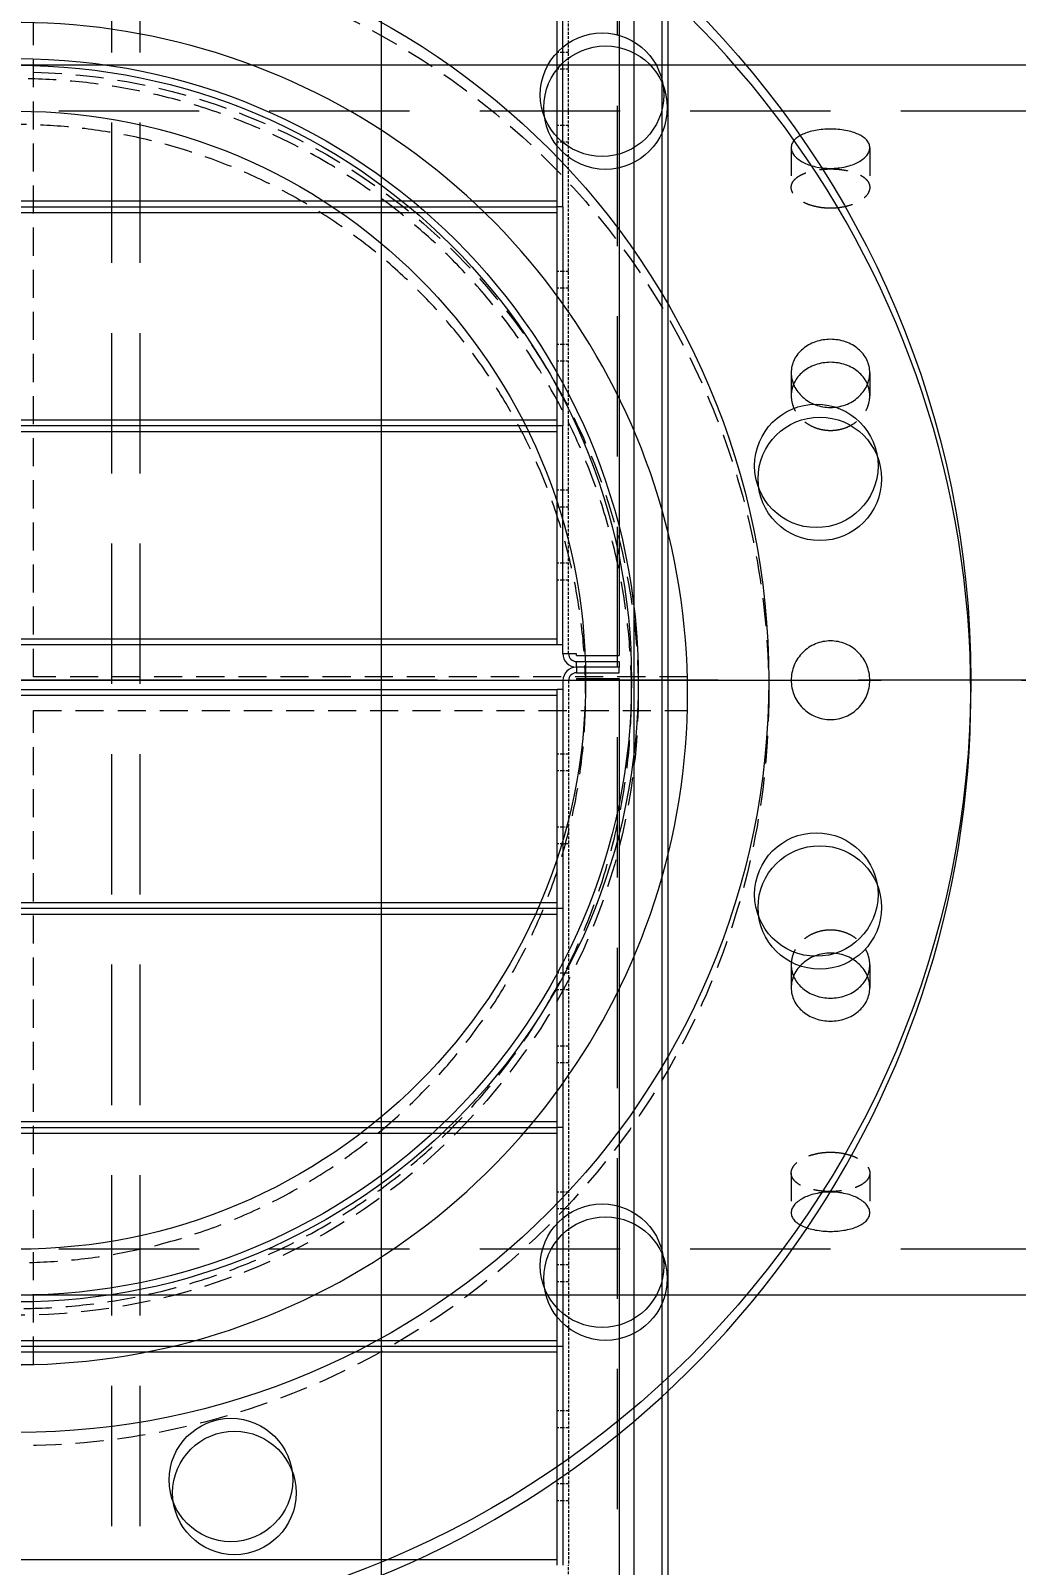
# Model space of a CAD drawing. Header units: millimetres. Extents: x -46397 to 283259, y -8690 to 23983.
# Drawn here: x 3580.7 to 3756.3, y 709.7 to 983.1 of the extents above; entities that cross this region are included whole.
import ezdxf

# ---------------------------------------------------------------- set-up
doc = ezdxf.new("R2010")
doc.units = ezdxf.units.MM
for name, pattern in [('CENTER', [2, 1.25, -0.25, 0.25, -0.25]), ('HIDDEN', [0.375, 0.25, -0.125]), ('HIDDENX2', [0.75, 0.5, -0.25])]:
    doc.linetypes.add(name, pattern=pattern)
doc.layers.get('Defpoints').update_dxf_attribs({"lineweight": 0})
for name, color, linetype, lineweight in [('CHUAN NET KHUAT', 4, 'HIDDEN', 0), ('DUONGCHINH', 7, 'Continuous', 25), ('DUONGTAM', 1, 'CENTER', 0), ('PHANTOM 2', 8, 'Continuous', 0)]:
    doc.layers.add(name, color=color, linetype=linetype, lineweight=lineweight)
doc.layers.add('flashshoot', color=7, linetype='Continuous')
doc.styles.add('GHI CHÚ 1', font='isocp_IV25.ttf', dxfattribs={"width": 0.8})
doc.dimstyles.new('1-30SCALE', dxfattribs={"dimtxt": 75, "dimasz": 75, "dimexe": 37.5, "dimexo": 30, "dimgap": 30, "dimtad": 1, "dimtoh": 1, "dimdec": 0, "dimdsep": 46, "dimtxsty": 'GHI CHÚ 1', "dimcen": 0.09, "dimclrd": 256, "dimclre": 256, "dimclrt": 2, "dimadec": 0, "dimazin": 0, "dimtfac": 1, "dimtdec": 0, "dimtofl": 0, "dimtmove": 0, "dimatfit": 3, "dimfxl": 1, "dimlwd": 0, "dimlwe": 0, "dimarcsym": 0})

# ---------------------------------------------------------------- blocks, each defined once
blk = doc.blocks.new('A$Cd0a137ae')
at = {"color": 3, "linetype": 'HIDDENX2', "lineweight": 0, "ltscale": 50}
for radius in [605, 600, 600]:
    blk.add_circle((0, 2.33), radius, dxfattribs=at)
at = {"color": 2, "linetype": 'Continuous', "lineweight": 0}
blk.add_arc((0, 2.33), 606, 270, 90, dxfattribs=at)
at = {"layer": 'DUONGCHINH', "color": 2}
blk.add_circle((0, 2.33), 606, dxfattribs=at)
at = {"layer": 'DUONGTAM', "ltscale": 100}
blk.add_line((-606, 2.33), (606, 2.33), dxfattribs=at)
blk = doc.blocks.new('A$C5f191858')
at = {"color": 150, "linetype": 'Continuous', "lineweight": 0, "ltscale": 10}
for p, q in [((322.67, 282.33), (-327.33, 282.33)), ((-195.33, 283.33), (190.67, 283.33)), ((322.67, 232.33), (-327.33, 232.33))]:
    blk.add_line(p, q, dxfattribs=at)
at = {"layer": 'CHUAN NET KHUAT', "ltscale": 100}
for p, q in [((322.67, 277.33), (-327.33, 277.33)), ((190.67, 277.33), (-195.33, 277.33)), ((-327.33, 274.33), (322.67, 274.33)), ((-324.33, 189.25), (319.67, 189.25)), ((-324.33, 184.25), (319.67, 184.25))]:
    blk.add_line(p, q, dxfattribs=at)
blk = doc.blocks.new('A$Cd06b7b12')
at = {"color": 2, "linetype": 'Continuous', "lineweight": 0}
for p, q in [((-317.95, 272.33), (-2.05, 272.33)), ((-2.05, 264.73), (-2.05, 272.33)), ((-1, 272.33), (0, 272.33)), ((-1, 264.73), (-1, 272.33)), ((0, 272.33), (0, 264.73)), ((0, 272.33), (0, 264.73)), ((1, 272.33), (0, 272.33)), ((1, 264.73), (1, 272.33)), ((2.05, 264.73), (2.05, 272.33)), ((2.05, 272.33), (317.95, 272.33)), ((-2.05, 264.73), (-2.4, 264.73)), ((-2.4, 264.73), (-2.4, 262.33)), ((0, 264.73), (-1, 264.73)), ((0, 264.73), (1, 264.73)), ((2.05, 264.73), (2.4, 264.73)), ((2.4, 264.73), (2.4, 262.33)), ((-82, 262.33), (-121, 262.33)), ((-82, 261.33), (-121, 261.33)), ((-83, 261.33), (-83, -256.67)), ((-82, 262.33), (-43, 262.33)), ((-82, 262.33), (-82, 261.33)), ((-43, 261.33), (-82, 261.33)), ((-82, -256.67), (-82, 261.33)), ((-81, -256.67), (-81, 261.33)), ((-44, 261.33), (-44, -256.67)), ((-2.4, 262.33), (-43, 262.33)), ((-43, 262.33), (-43, 261.33)), ((-4, 261.33), (-43, 261.33)), ((-43, 261.33), (-43, -256.67)), ((-42, -256.67), (-42, 261.33)), ((-5, 261.33), (-5, -256.67)), ((-4, 262.33), (-4, 261.33)), ((-4, 261.33), (-4, -256.67)), ((2.4, 262.33), (4, 262.33)), ((4, 262.33), (43, 262.33)), ((4, 262.33), (4, 261.33)), ((43, 261.33), (4, 261.33)), ((4, -256.67), (4, 261.33)), ((5, -256.67), (5, 261.33)), ((42, 261.33), (42, -256.67)), ((43, 262.33), (82, 262.33)), ((43, 262.33), (43, 261.33)), ((82, 261.33), (43, 261.33)), ((43, 261.33), (43, -256.67)), ((44, -256.67), (44, 261.33)), ((81, 261.33), (81, -256.67)), ((82, 262.33), (121, 262.33)), ((82, 262.33), (82, 261.33)), ((121, 261.33), (82, 261.33)), ((82, -256.67), (82, 261.33)), ((83, -256.67), (83, 261.33)), ((120, 261.33), (120, -256.67)), ((121, 262.33), (160, 262.33)), ((121, 262.33), (121, 261.33)), ((160, 261.33), (121, 261.33)), ((121, 261.33), (121, -256.67)), ((122, -256.67), (122, 261.33)), ((159, 261.33), (159, -256.67)), ((160, 262.33), (160, 262.33))]:
    blk.add_line(p, q, dxfattribs=at)
at = {"color": 4, "linetype": 'HIDDENX2', "lineweight": 0}
for p, q in [((-2.4, 263.33), (-160, 263.33)), ((-109.5, 263.33), (-109.5, 262.33)), ((-106.5, 263.33), (-106.5, 262.33)), ((-96.5, 263.33), (-96.5, 262.33)), ((-93.5, 263.33), (-93.5, 262.33)), ((-70.5, 263.33), (-70.5, 262.33)), ((-67.5, 263.33), (-67.5, 262.33)), ((-57.5, 263.33), (-57.5, 262.33)), ((-54.5, 263.33), (-54.5, 262.33)), ((-31.5, 263.33), (-31.5, 262.33)), ((-28.5, 263.33), (-28.5, 262.33)), ((-18.5, 263.33), (-18.5, 262.33)), ((-15.5, 263.33), (-15.5, 262.33)), ((2.4, 263.33), (160, 263.33)), ((15.5, 263.33), (15.5, 262.33)), ((18.5, 263.33), (18.5, 262.33)), ((28.5, 263.33), (28.5, 262.33)), ((31.5, 263.33), (31.5, 262.33)), ((54.5, 263.33), (54.5, 262.33)), ((57.5, 263.33), (57.5, 262.33)), ((67.5, 263.33), (67.5, 262.33)), ((70.5, 263.33), (70.5, 262.33)), ((93.5, 263.33), (93.5, 262.33)), ((96.5, 263.33), (96.5, 262.33)), ((106.5, 263.33), (106.5, 262.33)), ((109.5, 263.33), (109.5, 262.33)), ((132.5, 263.33), (132.5, 262.33)), ((135.5, 263.33), (135.5, 262.33)), ((145.5, 263.33), (145.5, 262.33)), ((148.5, 263.33), (148.5, 262.33)), ((317.6, 263.33), (160, 263.33)), ((-109.5, 262.33), (-109.5, 261.33)), ((-106.5, 262.33), (-106.5, 261.33)), ((-96.5, 262.33), (-96.5, 261.33)), ((-93.5, 262.33), (-93.5, 261.33)), ((-70.5, 262.33), (-70.5, 261.33)), ((-67.5, 262.33), (-67.5, 261.33)), ((-57.5, 262.33), (-57.5, 261.33)), ((-54.5, 262.33), (-54.5, 261.33)), ((-31.5, 262.33), (-31.5, 261.33)), ((-28.5, 262.33), (-28.5, 261.33)), ((-18.5, 262.33), (-18.5, 261.33)), ((-15.5, 262.33), (-15.5, 261.33)), ((15.5, 262.33), (15.5, 261.33)), ((18.5, 262.33), (18.5, 261.33)), ((28.5, 262.33), (28.5, 261.33)), ((31.5, 262.33), (31.5, 261.33)), ((54.5, 262.33), (54.5, 261.33)), ((57.5, 262.33), (57.5, 261.33)), ((67.5, 262.33), (67.5, 261.33)), ((70.5, 262.33), (70.5, 261.33)), ((93.5, 262.33), (93.5, 261.33)), ((96.5, 262.33), (96.5, 261.33)), ((106.5, 262.33), (106.5, 261.33)), ((109.5, 262.33), (109.5, 261.33)), ((132.5, 262.33), (132.5, 261.33)), ((135.5, 262.33), (135.5, 261.33)), ((145.5, 262.33), (145.5, 261.33)), ((148.5, 262.33), (148.5, 261.33))]:
    blk.add_line(p, q, dxfattribs=at)
at = {"color": 2, "linetype": 'Continuous', "lineweight": 0}
for centre, radius, start, end in [((-2.4, 264.73), 1.4, 270, 360), ((-2.4, 264.73), 2.4, 270, 0), ((2.4, 264.73), 2.4, 180, 270), ((2.4, 264.73), 1.4, 180, 270)]:
    blk.add_arc(centre, radius, start, end, dxfattribs=at)
blk = doc.blocks.new('A$C87972526')
at = {"color": 5, "linetype": 'Continuous', "lineweight": 0}
blk.add_circle((0, 2.34), 656, dxfattribs=at)
blk = doc.blocks.new('ksajd jkajkdqwe')
at = {"color": 1, "linetype": 'HIDDENX2', "lineweight": 0, "ltscale": 10}
for p, q in [((5172.67, 0.67), (5172.67, 117.18)), ((5289.18, 0.67), (5172.67, 0.67)), ((5172.67, -121.85), (5172.67, -5.33)), ((5172.67, -5.33), (5289.18, -5.33))]:
    blk.add_line(p, q, dxfattribs=at)
at = {"color": 2, "linetype": 'Continuous', "lineweight": 0, "ltscale": 10}
for p, q in [((5289.18, 0.67), (5289.22, 0.67)), ((5289.22, -2.33), (5289.22, 0.67)), ((5289.22, -5.33), (5289.22, -2.33)), ((5289.22, -5.33), (5289.18, -5.33)), ((5172.67, -121.88), (5169.67, -121.88)), ((5172.67, -121.85), (5172.67, -121.88))]:
    blk.add_line(p, q, dxfattribs=at)
at = {"color": 1, "linetype": 'HIDDENX2', "lineweight": 0, "ltscale": 10}
for radius in [134, 110.75]:
    blk.add_circle((5169.67, -2.33), radius, dxfattribs=at)
at = {"color": 2, "linetype": 'Continuous', "lineweight": 0, "ltscale": 10}
for centre in [(5274.58, 102.05), (5312.76, 35.92), (5312.76, -40.43), (5274.58, -106.55), (5208.46, -144.73)]:
    blk.add_circle(centre, 11, dxfattribs=at)
for radius, start, end in [(170, 0, 145.3049), (119.55, 0, 143.0237), (170, 214.6951, 0), (119.55, 216.9763, 0)]:
    blk.add_arc((5169.67, -2.33), radius, start, end, dxfattribs=at)
at = {"color": 1, "linetype": 'HIDDENX2', "lineweight": 0, "ltscale": 10}
for points, knots in [([(5279.22, -2.33), (5279.22, -5.77), (5279.05, -9.27), (5278.38, -16.3), (5277.87, -19.84), (5276.49, -26.91), (5275.61, -30.43), (5273.52, -37.39), (5272.3, -40.83), (5269.51, -47.56), (5267.95, -50.86), (5264.53, -57.25), (5262.66, -60.36), (5258.66, -66.32), (5256.53, -69.18), (5252.06, -74.61), (5249.72, -77.19), (5244.87, -82.07), (5242.27, -84.44), (5236.79, -88.98), (5233.91, -91.14), (5227.91, -95.19), (5224.79, -97.08), (5218.35, -100.54), (5215.04, -102.11), (5208.27, -104.92), (5204.82, -106.15), (5197.83, -108.26), (5194.3, -109.14), (5187.21, -110.53), (5183.66, -111.04), (5176.61, -111.72), (5173.11, -111.88), (5166.23, -111.88), (5162.73, -111.72), (5155.68, -111.04), (5152.12, -110.53), (5145.04, -109.14), (5141.51, -108.27), (5134.52, -106.16), (5131.07, -104.92), (5124.3, -102.12), (5120.99, -100.54), (5114.55, -97.08), (5111.43, -95.19), (5105.43, -91.15), (5102.55, -88.99), (5097.07, -84.45), (5094.47, -82.07), (5089.61, -77.2), (5087.28, -74.62), (5082.8, -69.18), (5080.67, -66.32), (5076.68, -60.36), (5074.81, -57.26), (5071.38, -50.86), (5069.82, -47.56), (5067.04, -40.83), (5065.81, -37.39), (5063.72, -30.43), (5062.85, -26.91), (5061.47, -19.84), (5060.95, -16.3), (5060.28, -9.27), (5060.12, -5.77), (5060.12, 1.1), (5060.28, 4.6), (5060.95, 11.64), (5061.47, 15.18), (5062.85, 22.24), (5063.72, 25.76), (5065.81, 32.72), (5067.04, 36.16), (5069.82, 42.89), (5071.38, 46.19), (5074.81, 52.59), (5076.68, 55.69), (5080.67, 61.65), (5082.8, 64.51), (5087.28, 69.95), (5089.61, 72.53), (5094.47, 77.4), (5097.07, 79.78), (5102.55, 84.32), (5105.43, 86.48), (5111.43, 90.53), (5114.55, 92.41), (5120.99, 95.88), (5124.3, 97.45), (5131.07, 100.26), (5134.52, 101.49), (5141.51, 103.6), (5145.04, 104.47), (5152.12, 105.86), (5155.68, 106.38), (5162.73, 107.05), (5166.23, 107.22), (5173.11, 107.22), (5176.61, 107.05), (5183.66, 106.38), (5187.21, 105.86), (5194.3, 104.47), (5197.83, 103.6), (5204.82, 101.49), (5208.27, 100.25), (5215.04, 97.45), (5218.35, 95.87), (5224.79, 92.41), (5227.91, 90.52), (5233.91, 86.47), (5236.79, 84.31), (5242.27, 79.78), (5244.87, 77.4), (5249.72, 72.52), (5252.06, 69.95), (5256.53, 64.51), (5258.66, 61.65), (5262.66, 55.69), (5264.53, 52.59), (5267.95, 46.19), (5269.51, 42.89), (5272.3, 36.16), (5273.52, 32.72), (5275.61, 25.76), (5276.49, 22.24), (5277.87, 15.18), (5278.38, 11.64), (5279.05, 4.6), (5279.22, 1.1), (5279.22, -2.33)], [0, 0, 0, 0, 10.310277, 10.310277, 20.620554, 20.620554, 30.930831, 30.930831, 41.241109, 41.241109, 51.551386, 51.551386, 61.861663, 61.861663, 72.17194, 72.17194, 82.482217, 82.482217, 92.930722, 92.930722, 103.379227, 103.379227, 113.827732, 113.827732, 124.276237, 124.276237, 134.724742, 134.724742, 145.173246, 145.173246, 155.621751, 155.621751, 166.070256, 166.070256, 176.515688, 176.515688, 186.961119, 186.961119, 197.406551, 197.406551, 207.851982, 207.851982, 218.297414, 218.297414, 228.742845, 228.742845, 239.188277, 239.188277, 249.633709, 249.633709, 259.943671, 259.943671, 270.253634, 270.253634, 280.563597, 280.563597, 290.87356, 290.87356, 301.183523, 301.183523, 311.493485, 311.493485, 321.803448, 321.803448, 332.113411, 332.113411, 342.423374, 342.423374, 352.733337, 352.733337, 363.043299, 363.043299, 373.353262, 373.353262, 383.663225, 383.663225, 393.973188, 393.973188, 404.283151, 404.283151, 414.593114, 414.593114, 425.038545, 425.038545, 435.483977, 435.483977, 445.929408, 445.929408, 456.37484, 456.37484, 466.820271, 466.820271, 477.265703, 477.265703, 487.711134, 487.711134, 498.156566, 498.156566, 508.605071, 508.605071, 519.053576, 519.053576, 529.502081, 529.502081, 539.950585, 539.950585, 550.39909, 550.39909, 560.847595, 560.847595, 571.2961, 571.2961, 581.744605, 581.744605, 592.054882, 592.054882, 602.365159, 602.365159, 612.675436, 612.675436, 622.985714, 622.985714, 633.295991, 633.295991, 643.606268, 643.606268, 653.916545, 653.916545, 664.226822, 664.226822, 664.226822, 664.226822]), ([(5271.04, -2.33), (5271.04, -5.51), (5270.89, -8.75), (5270.26, -15.26), (5269.79, -18.54), (5268.51, -25.07), (5267.7, -28.33), (5265.77, -34.77), (5264.63, -37.95), (5262.06, -44.18), (5260.61, -47.23), (5257.44, -53.15), (5255.72, -56.02), (5252.02, -61.54), (5250.05, -64.19), (5245.91, -69.22), (5243.75, -71.6), (5239.26, -76.11), (5236.85, -78.31), (5231.78, -82.51), (5229.12, -84.51), (5223.56, -88.26), (5220.67, -90), (5214.72, -93.21), (5211.65, -94.66), (5205.39, -97.26), (5202.2, -98.4), (5195.73, -100.35), (5192.46, -101.16), (5185.9, -102.45), (5182.62, -102.93), (5176.09, -103.55), (5172.85, -103.7), (5166.48, -103.7), (5163.24, -103.55), (5156.72, -102.93), (5153.43, -102.45), (5146.88, -101.17), (5143.61, -100.36), (5137.14, -98.4), (5133.95, -97.26), (5127.69, -94.67), (5124.62, -93.21), (5118.67, -90.01), (5115.78, -88.26), (5110.22, -84.51), (5107.56, -82.52), (5102.49, -78.32), (5100.08, -76.12), (5095.59, -71.61), (5093.43, -69.22), (5089.29, -64.19), (5087.32, -61.54), (5083.62, -56.03), (5081.89, -53.15), (5078.72, -47.23), (5077.28, -44.18), (5074.7, -37.95), (5073.57, -34.77), (5071.63, -28.33), (5070.82, -25.07), (5069.54, -18.54), (5069.07, -15.26), (5068.45, -8.75), (5068.3, -5.51), (5068.3, 0.85), (5068.45, 4.08), (5069.07, 10.59), (5069.54, 13.87), (5070.82, 20.41), (5071.63, 23.67), (5073.57, 30.11), (5074.7, 33.29), (5077.28, 39.52), (5078.72, 42.57), (5081.89, 48.49), (5083.62, 51.36), (5087.32, 56.88), (5089.29, 59.52), (5093.43, 64.55), (5095.59, 66.94), (5100.08, 71.45), (5102.49, 73.65), (5107.56, 77.85), (5110.22, 79.85), (5115.78, 83.59), (5118.67, 85.34), (5124.62, 88.54), (5127.69, 90), (5133.95, 92.6), (5137.14, 93.74), (5143.61, 95.69), (5146.88, 96.5), (5153.43, 97.78), (5156.72, 98.26), (5163.24, 98.89), (5166.48, 99.04), (5172.85, 99.04), (5176.09, 98.89), (5182.62, 98.26), (5185.9, 97.78), (5192.46, 96.5), (5195.73, 95.69), (5202.2, 93.74), (5205.39, 92.59), (5211.65, 90), (5214.72, 88.54), (5220.67, 85.34), (5223.56, 83.59), (5229.12, 79.84), (5231.78, 77.84), (5236.85, 73.65), (5239.26, 71.45), (5243.75, 66.94), (5245.91, 64.55), (5250.05, 59.52), (5252.02, 56.87), (5255.72, 51.36), (5257.44, 48.49), (5260.61, 42.57), (5262.06, 39.52), (5264.63, 33.29), (5265.77, 30.11), (5267.7, 23.67), (5268.51, 20.41), (5269.79, 13.87), (5270.26, 10.59), (5270.89, 4.08), (5271.04, 0.85), (5271.04, -2.33)], [0, 0, 0, 0, 9.540414, 9.540414, 19.080829, 19.080829, 28.621243, 28.621243, 38.161657, 38.161657, 47.702071, 47.702071, 57.242486, 57.242486, 66.7829, 66.7829, 76.323314, 76.323314, 85.991342, 85.991342, 95.659369, 95.659369, 105.327397, 105.327397, 114.995424, 114.995424, 124.663451, 124.663451, 134.331479, 134.331479, 143.999506, 143.999506, 153.667534, 153.667534, 163.332938, 163.332938, 172.998342, 172.998342, 182.663746, 182.663746, 192.32915, 192.32915, 201.994554, 201.994554, 211.659958, 211.659958, 221.325363, 221.325363, 230.990767, 230.990767, 240.530913, 240.530913, 250.071059, 250.071059, 259.611205, 259.611205, 269.151351, 269.151351, 278.691497, 278.691497, 288.231643, 288.231643, 297.771789, 297.771789, 307.311935, 307.311935, 316.852081, 316.852081, 326.392227, 326.392227, 335.932373, 335.932373, 345.472519, 345.472519, 355.012665, 355.012665, 364.552811, 364.552811, 374.092957, 374.092957, 383.633103, 383.633103, 393.298507, 393.298507, 402.963911, 402.963911, 412.629315, 412.629315, 422.294719, 422.294719, 431.960123, 431.960123, 441.625527, 441.625527, 451.290932, 451.290932, 460.956336, 460.956336, 470.624363, 470.624363, 480.292391, 480.292391, 489.960418, 489.960418, 499.628446, 499.628446, 509.296473, 509.296473, 518.964501, 518.964501, 528.632528, 528.632528, 538.300556, 538.300556, 547.84097, 547.84097, 557.381384, 557.381384, 566.921798, 566.921798, 576.462213, 576.462213, 586.002627, 586.002627, 595.543041, 595.543041, 605.083455, 605.083455, 614.62387, 614.62387, 614.62387, 614.62387])]:
    blk.add_open_spline(points, degree=3, knots=knots, dxfattribs=at)
blk = doc.blocks.new('A$C90275d84')
at = {"color": 2, "linetype": 'Continuous', "lineweight": 0, "ltscale": 10}
for p, q in [((-109.55, 1960), (-109.55, -3000)), ((109.55, 1960), (109.55, -3000))]:
    blk.add_line(p, q, dxfattribs=at)
at = {"color": 1, "linetype": 'HIDDENX2', "lineweight": 0, "ltscale": 50}
for p, q in [((-101.37, 1960), (-101.37, -3000)), ((101.37, 1960), (101.37, -3000))]:
    blk.add_line(p, q, dxfattribs=at)
at = {"color": 1, "linetype": 'HIDDENX2', "lineweight": 0, "ltscale": 10}
for p, q in [((-94.87, 317), (-87.79, 317)), ((-54.77, 317), (-50.68, 317)), ((50.68, 317), (54.77, 317)), ((87.79, 317), (94.87, 317)), ((-94.87, 303), (-87.79, 303)), ((-54.77, 303), (-50.68, 303)), ((50.68, 303), (54.77, 303)), ((87.79, 303), (94.87, 303))]:
    blk.add_line(p, q, dxfattribs=at)
at = {"color": 2, "linetype": 'Continuous', "lineweight": 0, "ltscale": 10}
for points, knots in [([(-91.18, 310), (-91.18, 309.56), (-91.2, 309.11), (-91.3, 308.2), (-91.38, 307.75), (-91.57, 306.89), (-91.69, 306.48), (-91.98, 305.71), (-92.13, 305.36), (-92.47, 304.74), (-92.66, 304.45), (-93.06, 303.93), (-93.28, 303.71), (-93.73, 303.35), (-93.96, 303.22), (-94.42, 303.04), (-94.65, 303), (-95.09, 303), (-95.32, 303.04), (-95.76, 303.22), (-95.98, 303.35), (-96.39, 303.71), (-96.59, 303.93), (-96.94, 304.45), (-97.11, 304.74), (-97.39, 305.36), (-97.53, 305.71), (-97.76, 306.48), (-97.86, 306.89), (-98.02, 307.75), (-98.08, 308.2), (-98.16, 309.11), (-98.18, 309.56), (-98.18, 310.44), (-98.16, 310.89), (-98.08, 311.8), (-98.02, 312.25), (-97.86, 313.11), (-97.76, 313.52), (-97.53, 314.29), (-97.39, 314.64), (-97.11, 315.26), (-96.94, 315.55), (-96.59, 316.07), (-96.39, 316.29), (-95.98, 316.65), (-95.76, 316.78), (-95.32, 316.96), (-95.09, 317), (-94.65, 317), (-94.42, 316.96), (-93.96, 316.78), (-93.73, 316.65), (-93.28, 316.29), (-93.06, 316.07), (-92.66, 315.55), (-92.47, 315.26), (-92.13, 314.64), (-91.98, 314.29), (-91.69, 313.52), (-91.57, 313.11), (-91.38, 312.25), (-91.3, 311.8), (-91.2, 310.89), (-91.18, 310.44), (-91.18, 310)], [0, 0, 0, 0, 1.318789, 1.318789, 2.637578, 2.637578, 3.956368, 3.956368, 5.275157, 5.275157, 6.593945, 6.593945, 7.912734, 7.912734, 9.231522, 9.231522, 10.550311, 10.550311, 11.869099, 11.869099, 13.187888, 13.187888, 14.506676, 14.506676, 15.825465, 15.825465, 17.144254, 17.144254, 18.463043, 18.463043, 19.781833, 19.781833, 21.100622, 21.100622, 22.419411, 22.419411, 23.7382, 23.7382, 25.05699, 25.05699, 26.375779, 26.375779, 27.694567, 27.694567, 29.013356, 29.013356, 30.332144, 30.332144, 31.650933, 31.650933, 32.969721, 32.969721, 34.28851, 34.28851, 35.607298, 35.607298, 36.926087, 36.926087, 38.244876, 38.244876, 39.563665, 39.563665, 40.882454, 40.882454, 42.201244, 42.201244, 42.201244, 42.201244]), ([(-48.6, 310), (-48.6, 309.56), (-48.64, 309.11), (-48.8, 308.2), (-48.92, 307.75), (-49.24, 306.89), (-49.44, 306.48), (-49.9, 305.71), (-50.16, 305.36), (-50.71, 304.74), (-51.02, 304.45), (-51.7, 303.93), (-52.06, 303.71), (-52.82, 303.35), (-53.21, 303.22), (-54, 303.04), (-54.39, 303), (-55.16, 303), (-55.55, 303.04), (-56.33, 303.22), (-56.71, 303.35), (-57.45, 303.71), (-57.8, 303.93), (-58.45, 304.45), (-58.74, 304.74), (-59.27, 305.36), (-59.51, 305.71), (-59.94, 306.48), (-60.13, 306.89), (-60.43, 307.75), (-60.54, 308.2), (-60.69, 309.11), (-60.73, 309.56), (-60.73, 310.44), (-60.69, 310.89), (-60.54, 311.8), (-60.43, 312.25), (-60.13, 313.11), (-59.94, 313.52), (-59.51, 314.29), (-59.27, 314.64), (-58.74, 315.26), (-58.45, 315.55), (-57.8, 316.07), (-57.45, 316.29), (-56.71, 316.65), (-56.33, 316.78), (-55.55, 316.96), (-55.16, 317), (-54.39, 317), (-54, 316.96), (-53.21, 316.78), (-52.82, 316.65), (-52.06, 316.29), (-51.7, 316.07), (-51.02, 315.55), (-50.71, 315.26), (-50.16, 314.64), (-49.9, 314.29), (-49.44, 313.52), (-49.24, 313.11), (-48.92, 312.25), (-48.8, 311.8), (-48.64, 310.89), (-48.6, 310.44), (-48.6, 310)], [0, 0, 0, 0, 1.318789, 1.318789, 2.637578, 2.637578, 3.956368, 3.956368, 5.275157, 5.275157, 6.593945, 6.593945, 7.912734, 7.912734, 9.231522, 9.231522, 10.550311, 10.550311, 11.869099, 11.869099, 13.187888, 13.187888, 14.506676, 14.506676, 15.825465, 15.825465, 17.144254, 17.144254, 18.463043, 18.463043, 19.781833, 19.781833, 21.100622, 21.100622, 22.419411, 22.419411, 23.7382, 23.7382, 25.05699, 25.05699, 26.375779, 26.375779, 27.694567, 27.694567, 29.013356, 29.013356, 30.332144, 30.332144, 31.650933, 31.650933, 32.969721, 32.969721, 34.28851, 34.28851, 35.607298, 35.607298, 36.926087, 36.926087, 38.244876, 38.244876, 39.563665, 39.563665, 40.882454, 40.882454, 42.201244, 42.201244, 42.201244, 42.201244]), ([(-52.72, 316.59), (-52.81, 316.55), (-52.9, 316.51), (-53.36, 316.29), (-53.71, 316.07), (-54.35, 315.55), (-54.65, 315.26), (-55.17, 314.64), (-55.42, 314.29), (-55.85, 313.52), (-56.03, 313.11), (-56.33, 312.25), (-56.44, 311.8), (-56.59, 310.89), (-56.63, 310.44), (-56.63, 309.56), (-56.59, 309.11), (-56.44, 308.2), (-56.33, 307.75), (-56.03, 306.89), (-55.85, 306.48), (-55.42, 305.71), (-55.17, 305.36), (-54.65, 304.74), (-54.35, 304.45), (-53.71, 303.93), (-53.36, 303.71), (-52.9, 303.49), (-52.81, 303.45), (-52.72, 303.41)], [12.868165, 12.868165, 12.868165, 12.868165, 13.188536, 13.188536, 14.507389, 14.507389, 15.826243, 15.826243, 17.145097, 17.145097, 18.463951, 18.463951, 19.782805, 19.782805, 21.10166, 21.10166, 22.420514, 22.420514, 23.739368, 23.739368, 25.058222, 25.058222, 26.377077, 26.377077, 27.69593, 27.69593, 29.014783, 29.014783, 29.335155, 29.335155, 29.335155, 29.335155]), ([(-7, 310), (-7, 310.44), (-6.96, 310.89), (-6.78, 311.8), (-6.65, 312.25), (-6.29, 313.11), (-6.07, 313.52), (-5.55, 314.29), (-5.26, 314.64), (-4.64, 315.26), (-4.29, 315.55), (-3.52, 316.07), (-3.11, 316.29), (-2.25, 316.65), (-1.8, 316.78), (-0.89, 316.96), (-0.44, 317), (0.44, 317), (0.89, 316.96), (1.8, 316.78), (2.25, 316.65), (3.11, 316.29), (3.52, 316.07), (4.29, 315.55), (4.64, 315.26), (5.26, 314.64), (5.55, 314.29), (6.07, 313.52), (6.29, 313.11), (6.65, 312.25), (6.78, 311.8), (6.96, 310.89), (7, 310.44), (7, 309.56), (6.96, 309.11), (6.78, 308.2), (6.65, 307.75), (6.29, 306.89), (6.07, 306.48), (5.55, 305.71), (5.26, 305.36), (4.64, 304.74), (4.29, 304.45), (3.52, 303.93), (3.11, 303.71), (2.25, 303.35), (1.8, 303.22), (0.89, 303.04), (0.44, 303), (-0.44, 303), (-0.89, 303.04), (-1.8, 303.22), (-2.25, 303.35), (-3.11, 303.71), (-3.52, 303.93), (-4.29, 304.45), (-4.64, 304.74), (-5.26, 305.36), (-5.55, 305.71), (-6.07, 306.48), (-6.29, 306.89), (-6.65, 307.75), (-6.78, 308.2), (-6.96, 309.11), (-7, 309.56), (-7, 310)], [0, 0, 0, 0, 1.318789, 1.318789, 2.637578, 2.637578, 3.956368, 3.956368, 5.275157, 5.275157, 6.593945, 6.593945, 7.912734, 7.912734, 9.231522, 9.231522, 10.550311, 10.550311, 11.869099, 11.869099, 13.187888, 13.187888, 14.506676, 14.506676, 15.825465, 15.825465, 17.144254, 17.144254, 18.463043, 18.463043, 19.781833, 19.781833, 21.100622, 21.100622, 22.419411, 22.419411, 23.7382, 23.7382, 25.05699, 25.05699, 26.375779, 26.375779, 27.694567, 27.694567, 29.013356, 29.013356, 30.332144, 30.332144, 31.650933, 31.650933, 32.969721, 32.969721, 34.28851, 34.28851, 35.607298, 35.607298, 36.926087, 36.926087, 38.244876, 38.244876, 39.563665, 39.563665, 40.882454, 40.882454, 42.201244, 42.201244, 42.201244, 42.201244]), ([(48.6, 310), (48.6, 310.44), (48.64, 310.89), (48.8, 311.8), (48.92, 312.25), (49.24, 313.11), (49.44, 313.52), (49.9, 314.29), (50.16, 314.64), (50.71, 315.26), (51.02, 315.55), (51.7, 316.07), (52.06, 316.29), (52.82, 316.65), (53.21, 316.78), (54, 316.96), (54.39, 317), (55.16, 317), (55.55, 316.96), (56.33, 316.78), (56.71, 316.65), (57.45, 316.29), (57.8, 316.07), (58.45, 315.55), (58.74, 315.26), (59.27, 314.64), (59.51, 314.29), (59.94, 313.52), (60.13, 313.11), (60.43, 312.25), (60.54, 311.8), (60.69, 310.89), (60.73, 310.44), (60.73, 309.56), (60.69, 309.11), (60.54, 308.2), (60.43, 307.75), (60.13, 306.89), (59.94, 306.48), (59.51, 305.71), (59.27, 305.36), (58.74, 304.74), (58.45, 304.45), (57.8, 303.93), (57.45, 303.71), (56.71, 303.35), (56.33, 303.22), (55.55, 303.04), (55.16, 303), (54.39, 303), (54, 303.04), (53.21, 303.22), (52.82, 303.35), (52.06, 303.71), (51.7, 303.93), (51.02, 304.45), (50.71, 304.74), (50.16, 305.36), (49.9, 305.71), (49.44, 306.48), (49.24, 306.89), (48.92, 307.75), (48.8, 308.2), (48.64, 309.11), (48.6, 309.56), (48.6, 310)], [0, 0, 0, 0, 1.318789, 1.318789, 2.637578, 2.637578, 3.956368, 3.956368, 5.275157, 5.275157, 6.593945, 6.593945, 7.912734, 7.912734, 9.231522, 9.231522, 10.550311, 10.550311, 11.869099, 11.869099, 13.187888, 13.187888, 14.506676, 14.506676, 15.825465, 15.825465, 17.144254, 17.144254, 18.463043, 18.463043, 19.781833, 19.781833, 21.100622, 21.100622, 22.419411, 22.419411, 23.7382, 23.7382, 25.05699, 25.05699, 26.375779, 26.375779, 27.694567, 27.694567, 29.013356, 29.013356, 30.332144, 30.332144, 31.650933, 31.650933, 32.969721, 32.969721, 34.28851, 34.28851, 35.607298, 35.607298, 36.926087, 36.926087, 38.244876, 38.244876, 39.563665, 39.563665, 40.882454, 40.882454, 42.201244, 42.201244, 42.201244, 42.201244]), ([(52.72, 303.41), (52.81, 303.45), (52.9, 303.49), (53.36, 303.71), (53.71, 303.93), (54.35, 304.45), (54.65, 304.74), (55.17, 305.36), (55.42, 305.71), (55.85, 306.48), (56.03, 306.89), (56.33, 307.75), (56.44, 308.2), (56.59, 309.11), (56.63, 309.56), (56.63, 310.44), (56.59, 310.89), (56.44, 311.8), (56.33, 312.25), (56.03, 313.11), (55.85, 313.52), (55.42, 314.29), (55.17, 314.64), (54.65, 315.26), (54.35, 315.55), (53.71, 316.07), (53.36, 316.29), (52.9, 316.51), (52.81, 316.55), (52.72, 316.59)], [12.868165, 12.868165, 12.868165, 12.868165, 13.188536, 13.188536, 14.507389, 14.507389, 15.826243, 15.826243, 17.145097, 17.145097, 18.463951, 18.463951, 19.782805, 19.782805, 21.10166, 21.10166, 22.420514, 22.420514, 23.739368, 23.739368, 25.058222, 25.058222, 26.377077, 26.377077, 27.69593, 27.69593, 29.014783, 29.014783, 29.335155, 29.335155, 29.335155, 29.335155]), ([(91.18, 310), (91.18, 310.44), (91.2, 310.89), (91.3, 311.8), (91.38, 312.25), (91.57, 313.11), (91.69, 313.52), (91.98, 314.29), (92.13, 314.64), (92.47, 315.26), (92.66, 315.55), (93.06, 316.07), (93.28, 316.29), (93.73, 316.65), (93.96, 316.78), (94.42, 316.96), (94.65, 317), (95.09, 317), (95.32, 316.96), (95.76, 316.78), (95.98, 316.65), (96.39, 316.29), (96.59, 316.07), (96.94, 315.55), (97.11, 315.26), (97.39, 314.64), (97.53, 314.29), (97.76, 313.52), (97.86, 313.11), (98.02, 312.25), (98.08, 311.8), (98.16, 310.89), (98.18, 310.44), (98.18, 309.56), (98.16, 309.11), (98.08, 308.2), (98.02, 307.75), (97.86, 306.89), (97.76, 306.48), (97.53, 305.71), (97.39, 305.36), (97.11, 304.74), (96.94, 304.45), (96.59, 303.93), (96.39, 303.71), (95.98, 303.35), (95.76, 303.22), (95.32, 303.04), (95.09, 303), (94.65, 303), (94.42, 303.04), (93.96, 303.22), (93.73, 303.35), (93.28, 303.71), (93.06, 303.93), (92.66, 304.45), (92.47, 304.74), (92.13, 305.36), (91.98, 305.71), (91.69, 306.48), (91.57, 306.89), (91.38, 307.75), (91.3, 308.2), (91.2, 309.11), (91.18, 309.56), (91.18, 310)], [0, 0, 0, 0, 1.318789, 1.318789, 2.637578, 2.637578, 3.956368, 3.956368, 5.275157, 5.275157, 6.593945, 6.593945, 7.912734, 7.912734, 9.231522, 9.231522, 10.550311, 10.550311, 11.869099, 11.869099, 13.187888, 13.187888, 14.506676, 14.506676, 15.825465, 15.825465, 17.144254, 17.144254, 18.463043, 18.463043, 19.781833, 19.781833, 21.100622, 21.100622, 22.419411, 22.419411, 23.7382, 23.7382, 25.05699, 25.05699, 26.375779, 26.375779, 27.694567, 27.694567, 29.013356, 29.013356, 30.332144, 30.332144, 31.650933, 31.650933, 32.969721, 32.969721, 34.28851, 34.28851, 35.607298, 35.607298, 36.926087, 36.926087, 38.244876, 38.244876, 39.563665, 39.563665, 40.882454, 40.882454, 42.201244, 42.201244, 42.201244, 42.201244])]:
    blk.add_open_spline(points, degree=3, knots=knots, dxfattribs=at)
at = {"color": 1, "linetype": 'HIDDENX2', "lineweight": 0, "ltscale": 10}
for points, knots in [([(-84.08, 310), (-84.08, 310.44), (-84.1, 310.89), (-84.2, 311.8), (-84.28, 312.25), (-84.48, 313.11), (-84.6, 313.52), (-84.88, 314.29), (-85.04, 314.64), (-85.38, 315.26), (-85.57, 315.55), (-85.97, 316.07), (-86.19, 316.29), (-86.64, 316.65), (-86.88, 316.78), (-87.34, 316.96), (-87.57, 317), (-88.01, 317), (-88.23, 316.96), (-88.68, 316.78), (-88.89, 316.65), (-89.3, 316.29), (-89.5, 316.07), (-89.86, 315.55), (-90.02, 315.26), (-90.3, 314.64), (-90.43, 314.29), (-90.66, 313.52), (-90.76, 313.11), (-90.92, 312.25), (-90.98, 311.8), (-91.06, 310.89), (-91.08, 310.44), (-91.08, 309.56), (-91.06, 309.11), (-90.98, 308.2), (-90.92, 307.75), (-90.76, 306.89), (-90.66, 306.48), (-90.43, 305.71), (-90.3, 305.36), (-90.02, 304.74), (-89.86, 304.45), (-89.5, 303.93), (-89.3, 303.71), (-88.89, 303.35), (-88.68, 303.22), (-88.23, 303.04), (-88.01, 303), (-87.57, 303), (-87.34, 303.04), (-86.88, 303.22), (-86.64, 303.35), (-86.19, 303.71), (-85.97, 303.93), (-85.57, 304.45), (-85.38, 304.74), (-85.04, 305.36), (-84.88, 305.71), (-84.6, 306.48), (-84.48, 306.89), (-84.28, 307.75), (-84.2, 308.2), (-84.1, 309.11), (-84.08, 309.56), (-84.08, 310)], [0, 0, 0, 0, 1.318854, 1.318854, 2.637708, 2.637708, 3.956563, 3.956563, 5.275417, 5.275417, 6.59427, 6.59427, 7.913123, 7.913123, 9.231977, 9.231977, 10.55083, 10.55083, 11.869683, 11.869683, 13.188536, 13.188536, 14.507389, 14.507389, 15.826243, 15.826243, 17.145097, 17.145097, 18.463951, 18.463951, 19.782805, 19.782805, 21.10166, 21.10166, 22.420514, 22.420514, 23.739368, 23.739368, 25.058222, 25.058222, 26.377077, 26.377077, 27.69593, 27.69593, 29.014783, 29.014783, 30.333636, 30.333636, 31.652489, 31.652489, 32.971343, 32.971343, 34.290196, 34.290196, 35.609049, 35.609049, 36.927902, 36.927902, 38.246757, 38.246757, 39.565611, 39.565611, 40.884465, 40.884465, 42.203319, 42.203319, 42.203319, 42.203319]), ([(-44.5, 310), (-44.5, 310.44), (-44.54, 310.89), (-44.7, 311.8), (-44.82, 312.25), (-45.14, 313.11), (-45.34, 313.52), (-45.8, 314.29), (-46.06, 314.64), (-46.61, 315.26), (-46.93, 315.55), (-47.6, 316.07), (-47.97, 316.29), (-48.73, 316.65), (-49.12, 316.78), (-49.91, 316.96), (-50.3, 317), (-51.07, 317), (-51.46, 316.96), (-52.14, 316.8), (-52.43, 316.71), (-52.72, 316.59)], [0, 0, 0, 0, 1.318854, 1.318854, 2.637708, 2.637708, 3.956563, 3.956563, 5.275417, 5.275417, 6.59427, 6.59427, 7.913123, 7.913123, 9.231977, 9.231977, 10.55083, 10.55083, 11.869683, 11.869683, 12.868165, 12.868165, 12.868165, 12.868165]), ([(52.72, 316.59), (52.43, 316.71), (52.14, 316.8), (51.46, 316.96), (51.07, 317), (50.3, 317), (49.91, 316.96), (49.12, 316.78), (48.73, 316.65), (47.97, 316.29), (47.6, 316.07), (46.93, 315.55), (46.61, 315.26), (46.06, 314.64), (45.8, 314.29), (45.34, 313.52), (45.14, 313.11), (44.82, 312.25), (44.7, 311.8), (44.54, 310.89), (44.5, 310.44), (44.5, 310)], [29.335155, 29.335155, 29.335155, 29.335155, 30.333636, 30.333636, 31.652489, 31.652489, 32.971343, 32.971343, 34.290196, 34.290196, 35.609049, 35.609049, 36.927902, 36.927902, 38.246757, 38.246757, 39.565611, 39.565611, 40.884465, 40.884465, 42.203319, 42.203319, 42.203319, 42.203319]), ([(84.08, 310), (84.08, 309.56), (84.1, 309.11), (84.2, 308.2), (84.28, 307.75), (84.48, 306.89), (84.6, 306.48), (84.88, 305.71), (85.04, 305.36), (85.38, 304.74), (85.57, 304.45), (85.97, 303.93), (86.19, 303.71), (86.64, 303.35), (86.88, 303.22), (87.34, 303.04), (87.57, 303), (88.01, 303), (88.23, 303.04), (88.68, 303.22), (88.89, 303.35), (89.3, 303.71), (89.5, 303.93), (89.86, 304.45), (90.02, 304.74), (90.3, 305.36), (90.43, 305.71), (90.66, 306.48), (90.76, 306.89), (90.92, 307.75), (90.98, 308.2), (91.06, 309.11), (91.08, 309.56), (91.08, 310.44), (91.06, 310.89), (90.98, 311.8), (90.92, 312.25), (90.76, 313.11), (90.66, 313.52), (90.43, 314.29), (90.3, 314.64), (90.02, 315.26), (89.86, 315.55), (89.5, 316.07), (89.3, 316.29), (88.89, 316.65), (88.68, 316.78), (88.23, 316.96), (88.01, 317), (87.57, 317), (87.34, 316.96), (86.88, 316.78), (86.64, 316.65), (86.19, 316.29), (85.97, 316.07), (85.57, 315.55), (85.38, 315.26), (85.04, 314.64), (84.88, 314.29), (84.6, 313.52), (84.48, 313.11), (84.28, 312.25), (84.2, 311.8), (84.1, 310.89), (84.08, 310.44), (84.08, 310)], [0, 0, 0, 0, 1.318854, 1.318854, 2.637708, 2.637708, 3.956563, 3.956563, 5.275417, 5.275417, 6.59427, 6.59427, 7.913123, 7.913123, 9.231977, 9.231977, 10.55083, 10.55083, 11.869683, 11.869683, 13.188536, 13.188536, 14.507389, 14.507389, 15.826243, 15.826243, 17.145097, 17.145097, 18.463951, 18.463951, 19.782805, 19.782805, 21.10166, 21.10166, 22.420514, 22.420514, 23.739368, 23.739368, 25.058222, 25.058222, 26.377077, 26.377077, 27.69593, 27.69593, 29.014783, 29.014783, 30.333636, 30.333636, 31.652489, 31.652489, 32.971343, 32.971343, 34.290196, 34.290196, 35.609049, 35.609049, 36.927902, 36.927902, 38.246757, 38.246757, 39.565611, 39.565611, 40.884465, 40.884465, 42.203319, 42.203319, 42.203319, 42.203319]), ([(-52.72, 303.41), (-52.43, 303.29), (-52.14, 303.2), (-51.46, 303.04), (-51.07, 303), (-50.3, 303), (-49.91, 303.04), (-49.12, 303.22), (-48.73, 303.35), (-47.97, 303.71), (-47.6, 303.93), (-46.93, 304.45), (-46.61, 304.74), (-46.06, 305.36), (-45.8, 305.71), (-45.34, 306.48), (-45.14, 306.89), (-44.82, 307.75), (-44.7, 308.2), (-44.54, 309.11), (-44.5, 309.56), (-44.5, 310)], [29.335155, 29.335155, 29.335155, 29.335155, 30.333636, 30.333636, 31.652489, 31.652489, 32.971343, 32.971343, 34.290196, 34.290196, 35.609049, 35.609049, 36.927902, 36.927902, 38.246757, 38.246757, 39.565611, 39.565611, 40.884465, 40.884465, 42.203319, 42.203319, 42.203319, 42.203319]), ([(44.5, 310), (44.5, 309.56), (44.54, 309.11), (44.7, 308.2), (44.82, 307.75), (45.14, 306.89), (45.34, 306.48), (45.8, 305.71), (46.06, 305.36), (46.61, 304.74), (46.93, 304.45), (47.6, 303.93), (47.97, 303.71), (48.73, 303.35), (49.12, 303.22), (49.91, 303.04), (50.3, 303), (51.07, 303), (51.46, 303.04), (52.14, 303.2), (52.43, 303.29), (52.72, 303.41)], [0, 0, 0, 0, 1.318854, 1.318854, 2.637708, 2.637708, 3.956563, 3.956563, 5.275417, 5.275417, 6.59427, 6.59427, 7.913123, 7.913123, 9.231977, 9.231977, 10.55083, 10.55083, 11.869683, 11.869683, 12.868165, 12.868165, 12.868165, 12.868165])]:
    blk.add_open_spline(points, degree=3, knots=knots, dxfattribs=at)
at = {"layer": 'DUONGTAM', "ltscale": 100}
blk.add_line((0, 2440), (0, -3000), dxfattribs=at)
blk = doc.blocks.new('A$Cda035db7')
at = {"layer": 'DUONGTAM', "ltscale": 200}
blk.add_line((0, -3546.23), (0, 3546.23), dxfattribs=at)
blk = doc.blocks.new('A$Cc76405f5')
at = {"color": 2, "linetype": 'Continuous', "lineweight": 0, "ltscale": 10}
for centre, radius in [((0, 165), 170), ((-38.18, 307.47), 11), ((38.18, 307.47), 11), ((0, 165), 134), ((-104.3, 269.3), 11), ((104.3, 269.3), 11), ((0, 165), 110.75), ((0, 165), 109.55), ((0, 165), 101.37), ((142.47, 203.18), 11)]:
    blk.add_circle(centre, radius, dxfattribs=at)
blk = doc.blocks.new('*D1392')
at = {"layer": 'Defpoints', "color": 0, "transparency": 16777216}
for p in [(6959.38, 2496.7), (-133.08, 867.35, -1.5), (6959.38, 867.35, -1.5)]:
    blk.add_point(p, dxfattribs=at)
at = {"layer": 'PHANTOM 2', "linetype": 'Continuous', "lineweight": 0, "transparency": 16777216}
for p, q in [((-133.08, 897.35), (-133.08, 2526.7)), ((6959.38, 897.35), (6959.38, 2526.7)), ((-43.08, 2496.7), (6869.38, 2496.7))]:
    blk.add_line(p, q, dxfattribs=at)
at = {"layer": 'PHANTOM 2', "transparency": 16777216}
for points in [[(-43.08, 2511.7), (-43.08, 2481.7), (-133.08, 2496.7)], [(6869.38, 2511.7), (6869.38, 2481.7), (6959.38, 2496.7)]]:
    blk.add_solid(points, dxfattribs=at)
at = {"layer": 'PHANTOM 2', "color": 2, "transparency": 16777216, "insert": (3413.15, 2576.24), "char_height": 95, "attachment_point": 5, "style": 'GHI CHÚ 1'}
blk.add_mtext('7092', dxfattribs=at)

msp = doc.modelspace()

# ---------------------------------------------------------------- block references
for name, p in [('A$C87972526', (3410.82, 865.01, -1.5)), ('A$Cd0a137ae', (3413.15, 865.01, -1.5)), ('ksajd jkajkdqwe', (-1591.52, 867.3, -1.5))]:
    msp.add_blockref(name, p)
at = {"rotation": 270}
for name, p in [('A$C5f191858', (3410.82, 867.35, -1.5)), ('A$Cd06b7b12', (3413.15, 869.68, -1.5))]:
    msp.add_blockref(name, p, dxfattribs=at)
at = {"layer": 'flashshoot', "rotation": 270}
for name in ['A$Cda035db7', 'A$C90275d84', 'A$Cc76405f5']:
    msp.add_blockref(name, (3413.15, 867.35, -1.5), dxfattribs=at)

# ---------------------------------------------------------------- dimensions: what is measured, and where the dimension line sits
at = {"layer": 'PHANTOM 2'}
dim = msp.add_linear_dim(base=(6959.38, 2496.7), p1=(-133.08, 867.35, -1.5), p2=(6959.38, 867.35, -1.5), dimstyle='1-30SCALE', override={"dimtxt": 95, "dimasz": 90, "dimexe": 30, "dimtmove": 1}, dxfattribs=at)
dim.commit()
dim.dimension.update_dxf_attribs({"geometry": '*D1392', "text_midpoint": (3413.15, 2576.24)})

doc.saveas('drawing.dxf')
